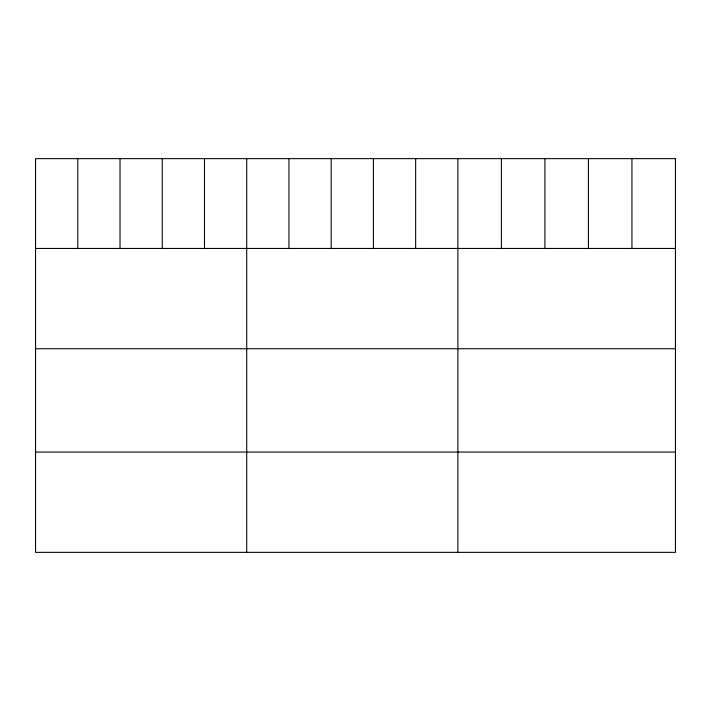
<?xml version="1.0" encoding="UTF-8"?>
<svg xmlns="http://www.w3.org/2000/svg" width="711" height="711" viewBox="0 0 711 711"><rect width="100%" height="100%" fill="white"/><g stroke="black" fill="none" stroke-linecap="round" stroke-linejoin="round"><path stroke-width="1.07" d="M35.55 248.45L675.45 248.45M35.55 348.737L675.45 348.737M35.55 452.063L675.45 452.063M631.937 158.642L631.937 248.45M588.424 158.642L588.424 248.45M544.91 158.642L544.91 248.45M501.397 158.642L501.397 248.45M457.884 158.642L457.884 552.358M415.651 158.642L415.651 248.45M373.417 158.642L373.417 248.45M331.184 158.642L331.184 248.45M288.95 158.642L288.95 248.45M246.717 158.642L246.717 552.358M204.484 158.642L204.484 248.45M162.25 158.642L162.25 248.45M120.017 158.642L120.017 248.45M77.783 158.642L77.783 248.45M675.45 158.642L35.55 158.642L35.55 552.358L675.45 552.358L675.45 158.642"/></g></svg>
